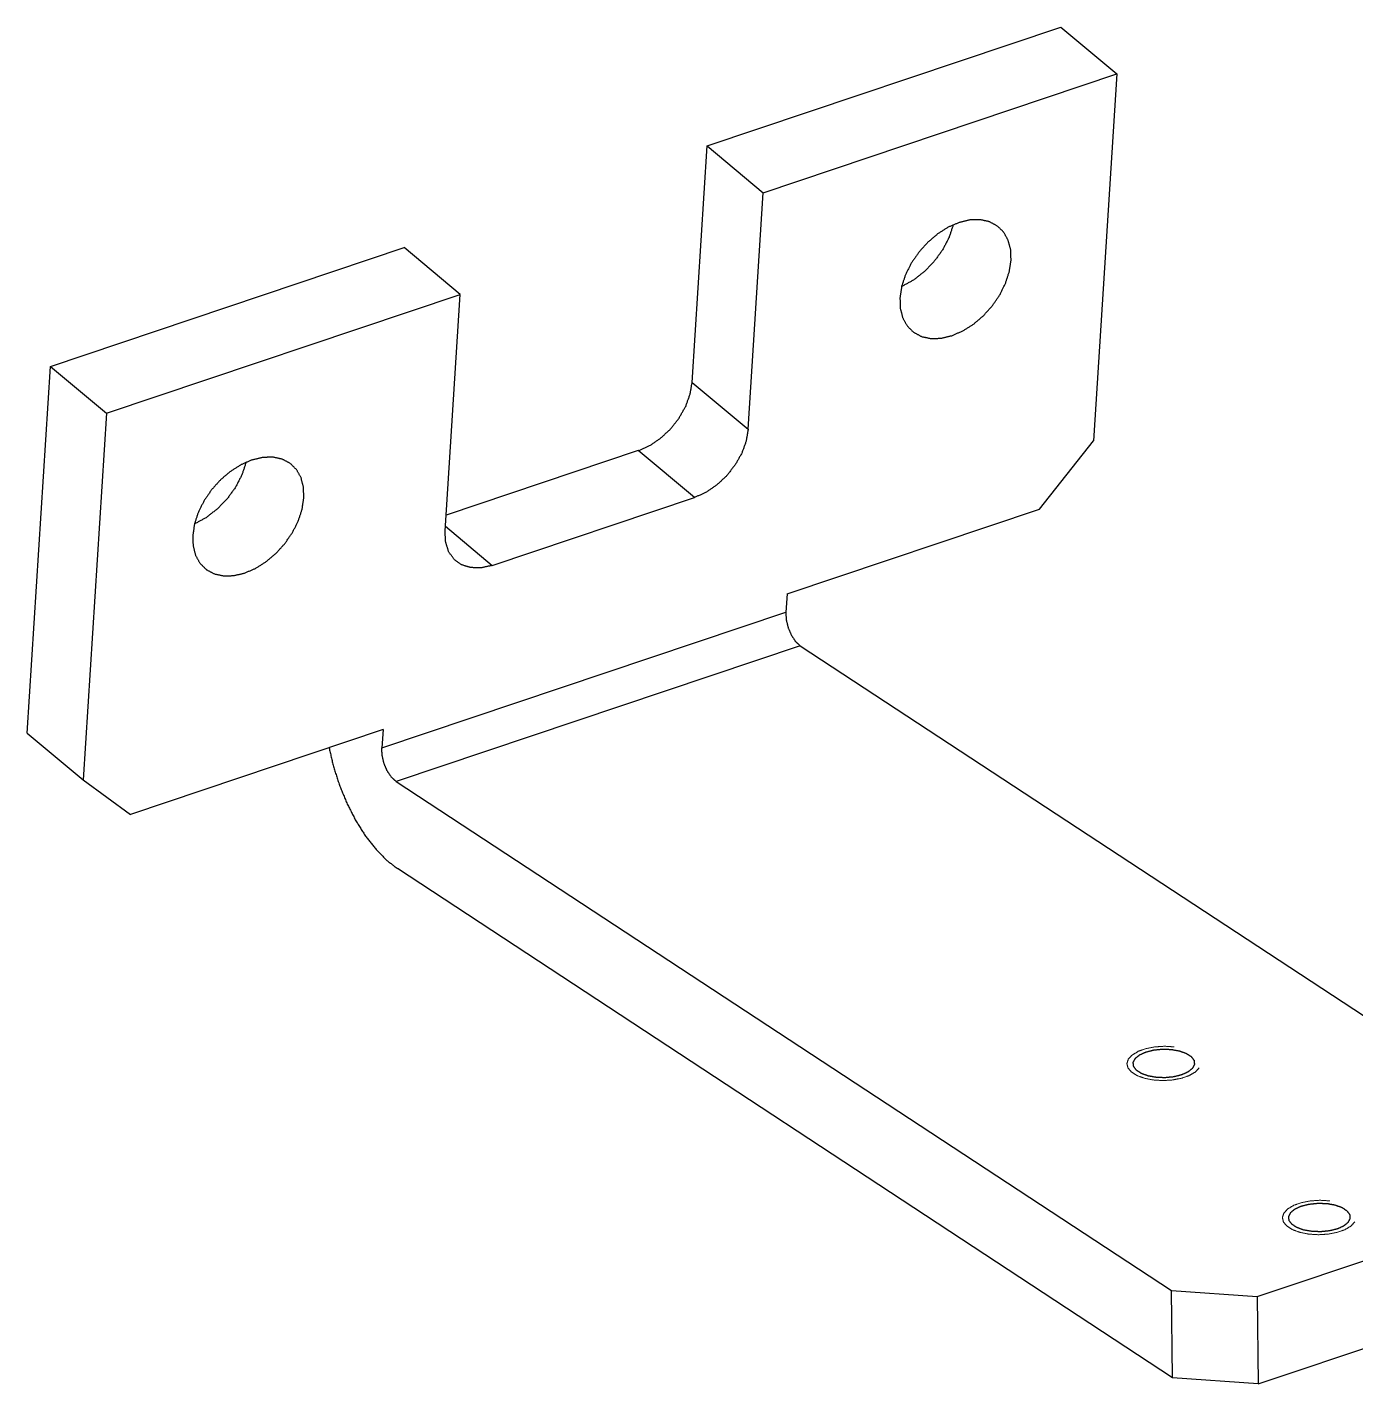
# Model space of a CAD drawing. Header units: millimetres. Extents: x 0 to 420, y 0 to 297.
# Drawn here: x 239.6 to 347.5, y 74.1 to 184.3 of the extents above; entities that cross this region are included whole.
import ezdxf

# ---------------------------------------------------------------- set-up
doc = ezdxf.new("R2010")
doc.units = ezdxf.units.MM
doc.layers.add('1', color=7, linetype='Continuous', true_color=0xffffff)

msp = doc.modelspace()

# ---------------------------------------------------------------- linework, layer by layer
at = {"layer": '1', "color": 30, "linetype": 'Continuous', "lineweight": 25}
for p, q in [((294.83, 174.64), (323.55, 184.28)), ((323.55, 184.28), (328.1, 180.48)), ((299.38, 170.83), (328.1, 180.48)), ((328.1, 180.48), (326.2, 150.68)), ((293.6, 155.43), (294.83, 174.64)), ((294.83, 174.64), (299.38, 170.83)), ((298.15, 151.62), (299.38, 170.83)), ((241.49, 156.73), (270.21, 166.38)), ((274.76, 162.57), (270.21, 166.38)), ((246.04, 152.93), (274.76, 162.57)), ((273.53, 143.36), (274.76, 162.57)), ((239.58, 126.94), (241.49, 156.73)), ((241.49, 156.73), (246.04, 152.93)), ((293.6, 155.43), (298.15, 151.62)), ((246.04, 152.93), (244.13, 123.13)), ((321.83, 145.13), (326.2, 150.68)), ((289.23, 149.88), (273.62, 144.63)), ((293.78, 146.07), (289.23, 149.88)), ((277.37, 140.56), (293.78, 146.07)), ((301.31, 138.24), (321.83, 145.13)), ((273.56, 143.75), (277.37, 140.56)), ((301.31, 138.24), (301.21, 136.75)), ((268.39, 125.73), (301.21, 136.75)), ((302.38, 134.03), (269.55, 123.01)), ((302.38, 134.03), (365.35, 92.67)), ((239.58, 126.94), (244.13, 123.13)), ((268.49, 127.22), (247.97, 120.33)), ((268.49, 127.22), (268.39, 125.73)), ((244.13, 123.13), (247.97, 120.33)), ((269.55, 123.01), (332.53, 81.65)), ((332.63, 74.57), (269.66, 115.93)), ((339.49, 81.16), (364.1, 89.42)), ((332.53, 81.65), (339.49, 81.16)), ((332.63, 74.57), (332.53, 81.65)), ((339.59, 74.08), (364.21, 82.34)), ((339.49, 81.16), (339.59, 74.08)), ((339.59, 74.08), (332.63, 74.57))]:
    msp.add_line(p, q, dxfattribs=at)
for points, knots in [([(319.51, 165.33), (319.36, 164.41), (319.05, 163.46), (318.58, 162.52), (317.98, 161.64), (317.26, 160.84), (316.45, 160.15), (315.58, 159.61), (314.7, 159.22), (313.82, 159.01), (312.99, 158.99), (312.24, 159.15), (311.59, 159.5), (311.08, 160), (310.71, 160.66), (310.51, 161.43), (310.48, 162.3), (310.62, 163.23), (310.93, 164.17), (311.4, 165.11), (312.01, 165.99), (312.73, 166.79), (313.54, 167.48), (314.4, 168.03), (315.29, 168.41), (316.16, 168.62), (316.99, 168.64), (317.74, 168.48), (318.39, 168.13), (318.91, 167.63), (319.27, 166.97), (319.48, 166.2), (319.51, 165.33)], [0, 0, 0.03218, 0.066475, 0.102379, 0.139222, 0.176241, 0.21266, 0.247758, 0.280943, 0.311839, 0.340368, 0.366843, 0.391997, 0.416889, 0.442651, 0.470187, 0.5, 0.53218, 0.566475, 0.602379, 0.639222, 0.676241, 0.71266, 0.747758, 0.780943, 0.811839, 0.840368, 0.866843, 0.891997, 0.916889, 0.942651, 0.970187, 1, 1]), ([(314.81, 168.23), (314.47, 167.2), (313.95, 166.2), (313.27, 165.26), (312.46, 164.42), (311.57, 163.73), (310.62, 163.21)], [0, 0, 0.160009, 0.327914, 0.499997, 0.67208, 0.839988, 1, 1]), ([(289.23, 149.88), (290.15, 150.29), (291.04, 150.89), (291.85, 151.65), (292.54, 152.53), (293.08, 153.48), (293.44, 154.47), (293.6, 155.43)], [0, 0, 0.135583, 0.279706, 0.429051, 0.57965, 0.727377, 0.86846, 1, 1]), ([(298.15, 151.62), (297.99, 150.66), (297.63, 149.67), (297.09, 148.72), (296.4, 147.84), (295.59, 147.08), (294.7, 146.48), (293.78, 146.07)], [0, 0, 0.13154, 0.272623, 0.42035, 0.570948, 0.720294, 0.864414, 1, 1]), ([(262.06, 146.05), (261.92, 145.12), (261.61, 144.17), (261.14, 143.24), (260.53, 142.35), (259.81, 141.55), (259, 140.87), (258.14, 140.32), (257.25, 139.94), (256.38, 139.73), (255.55, 139.71), (254.8, 139.87), (254.15, 140.21), (253.63, 140.72), (253.27, 141.37), (253.06, 142.15), (253.04, 143.01), (253.18, 143.94), (253.49, 144.89), (253.96, 145.82), (254.57, 146.71), (255.29, 147.51), (256.09, 148.19), (256.96, 148.74), (257.84, 149.12), (258.72, 149.33), (259.55, 149.35), (260.3, 149.19), (260.95, 148.85), (261.46, 148.34), (261.83, 147.69), (262.03, 146.91), (262.06, 146.05)], [0, 0, 0.03218, 0.066475, 0.102379, 0.139222, 0.176241, 0.212661, 0.247758, 0.280944, 0.311839, 0.340368, 0.366843, 0.391997, 0.416889, 0.442651, 0.470187, 0.5, 0.53218, 0.566475, 0.602379, 0.639222, 0.676241, 0.712661, 0.747758, 0.780943, 0.811838, 0.840368, 0.866843, 0.891997, 0.916889, 0.942651, 0.970187, 1, 1]), ([(257.37, 148.94), (257.03, 147.92), (256.51, 146.91), (255.83, 145.97), (255.02, 145.14), (254.12, 144.44), (253.18, 143.93)], [0, 0, 0.160009, 0.327913, 0.499997, 0.672079, 0.839987, 1, 1]), ([(277.37, 140.56), (276.46, 140.36), (275.62, 140.38), (274.87, 140.61), (274.26, 141.05), (273.82, 141.68), (273.58, 142.46), (273.53, 143.36)], [0, 0, 0.16034, 0.306716, 0.441867, 0.571699, 0.703888, 0.845307, 1, 1]), ([(301.21, 136.75), (301.24, 136.15), (301.4, 135.5), (301.66, 134.89), (302, 134.38), (302.38, 134.03)], [0, 0, 0.198271, 0.414923, 0.632089, 0.83179, 1, 1]), ([(264.11, 125.75), (264.46, 124.23), (264.95, 122.71), (265.55, 121.26), (266.24, 119.89), (267.02, 118.64), (267.87, 117.55), (268.75, 116.64), (269.66, 115.93)], [0, 0, 0.135737, 0.273242, 0.409928, 0.543241, 0.670783, 0.790441, 0.900534, 1, 1]), ([(269.55, 123.01), (269.17, 123.36), (268.83, 123.87), (268.57, 124.48), (268.42, 125.13), (268.39, 125.73)], [0, 0, 0.168206, 0.36791, 0.585077, 0.801729, 1, 1]), ([(330.49, 101.04), (329.97, 100.81), (329.61, 100.52), (329.43, 100.2), (329.46, 99.87), (329.68, 99.56), (330.09, 99.29), (330.64, 99.09), (331.3, 98.97), (332.01, 98.94), (332.71, 99.01), (333.34, 99.17), (333.86, 99.4), (334.23, 99.69), (334.4, 100.01), (334.38, 100.34), (334.15, 100.65), (333.74, 100.92), (333.19, 101.12), (332.53, 101.24), (331.82, 101.27), (331.12, 101.2), (330.49, 101.04)], [0, 0, 0.048045, 0.087151, 0.118144, 0.14612, 0.178556, 0.219584, 0.269344, 0.32572, 0.385446, 0.444771, 0.5, 0.548044, 0.587151, 0.618144, 0.64612, 0.678556, 0.719584, 0.769344, 0.82572, 0.885447, 0.944773, 1, 1]), ([(343.12, 88.53), (342.6, 88.3), (342.24, 88.01), (342.07, 87.68), (342.09, 87.35), (342.32, 87.04), (342.72, 86.78), (343.28, 86.57), (343.94, 86.46), (344.64, 86.43), (345.34, 86.5), (345.98, 86.65), (346.5, 86.88), (346.86, 87.17), (347.04, 87.5), (347.01, 87.83), (346.78, 88.14), (346.38, 88.41), (345.82, 88.61), (345.17, 88.73), (344.46, 88.75), (343.76, 88.68), (343.12, 88.53)], [0, 0, 0.048044, 0.08715, 0.118142, 0.146118, 0.178555, 0.219584, 0.269342, 0.325719, 0.385444, 0.44477, 0.499999, 0.548043, 0.587149, 0.618142, 0.646118, 0.678556, 0.719583, 0.769343, 0.825718, 0.885445, 0.944771, 1, 1])]:
    msp.add_open_spline(points, degree=1, knots=knots, dxfattribs=at)
at = {"layer": '1', "color": 30, "linetype": 'Continuous', "lineweight": 13}
for points, knots in [([(332.77, 101.45), (331.99, 101.5), (331.21, 101.45), (330.48, 101.31), (329.85, 101.09), (329.36, 100.8), (329.04, 100.47), (328.92, 100.1), (329, 99.74), (329.28, 99.41), (329.74, 99.12), (330.35, 98.9), (331.07, 98.76), (331.84, 98.71), (332.62, 98.76), (333.35, 98.9), (333.98, 99.12), (334.48, 99.41), (334.79, 99.74)], [0, 0, 0.069694, 0.13985, 0.206752, 0.267075, 0.318411, 0.36005, 0.394346, 0.427687, 0.467153, 0.516088, 0.574381, 0.63995, 0.709644, 0.7798, 0.846702, 0.907025, 0.958361, 1, 1]), ([(345.4, 88.94), (344.63, 88.99), (343.85, 88.94), (343.12, 88.8), (342.48, 88.58), (341.99, 88.29), (341.67, 87.95), (341.55, 87.59), (341.63, 87.23), (341.92, 86.89), (342.38, 86.6), (342.99, 86.38), (343.7, 86.24), (344.48, 86.19), (345.25, 86.24), (345.98, 86.38), (346.62, 86.6), (347.11, 86.89), (347.43, 87.23)], [0, 0, 0.069694, 0.139848, 0.206749, 0.267073, 0.318408, 0.360049, 0.394344, 0.427686, 0.467152, 0.516085, 0.574378, 0.639949, 0.709643, 0.779799, 0.846701, 0.907024, 0.958359, 1, 1])]:
    msp.add_open_spline(points, degree=1, knots=knots, dxfattribs=at)

doc.saveas('drawing.dxf')
